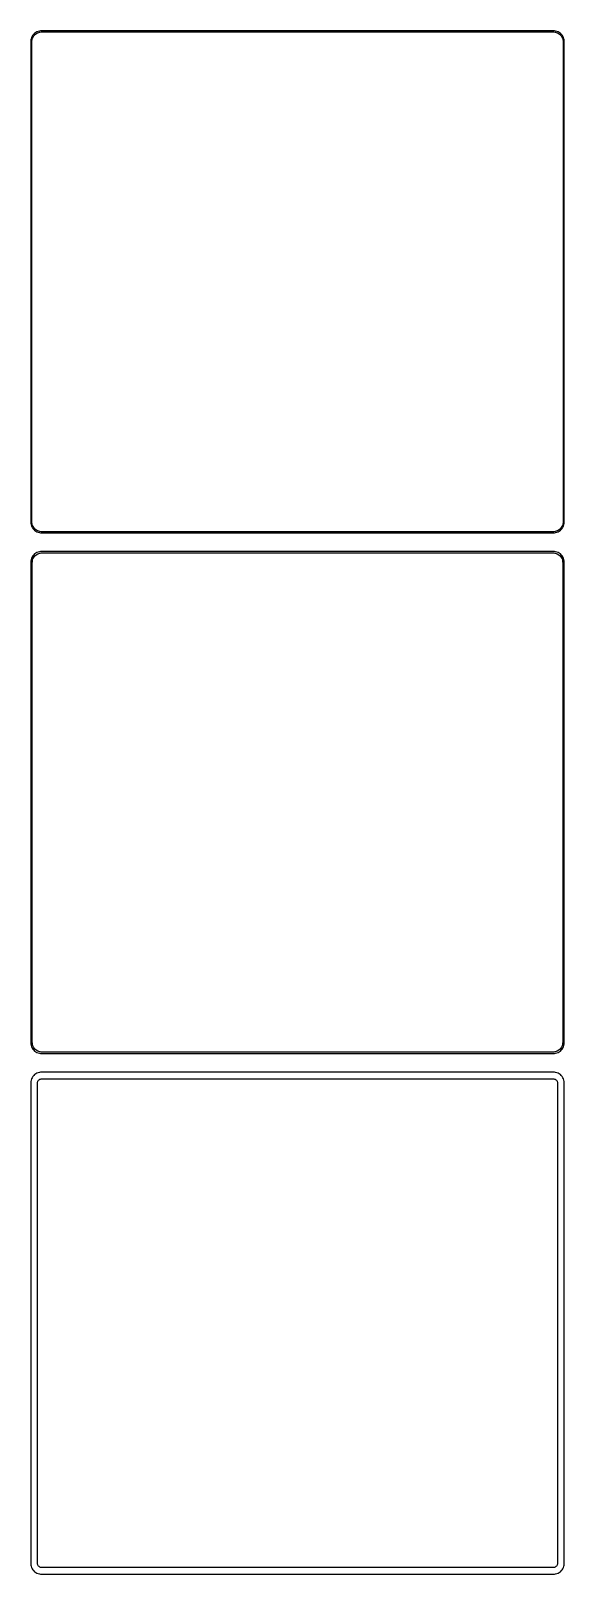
# Model space of a CAD drawing. Header units: metres. Extents: x -128 to 128, y 627 to 1365.
import ezdxf

# ---------------------------------------------------------------- set-up
doc = ezdxf.new("R2010")
doc.units = ezdxf.units.M

msp = doc.modelspace()

# ---------------------------------------------------------------- linework, layer by layer
for p, q in [((-127.461, 1360.63), (-127.5, 1360)), ((-127.5, 1360), (-127.5, 1130)), ((-127.343, 1361.24), (-127.461, 1360.63)), ((-127.149, 1361.84), (-127.343, 1361.24)), ((-126.882, 1362.41), (-127.149, 1361.84)), ((-127, 1359.75), (-126.963, 1360.35)), ((-127, 1130.25), (-127, 1359.75)), ((-126.963, 1360.35), (-126.851, 1360.93)), ((-126.545, 1362.94), (-126.882, 1362.41)), ((-126.851, 1360.93), (-126.666, 1361.5)), ((-126.666, 1361.5), (-126.412, 1362.04)), ((-126.145, 1363.42), (-126.545, 1362.94)), ((-126.412, 1362.04), (-126.093, 1362.54)), ((-125.687, 1363.85), (-126.145, 1363.42)), ((-126.093, 1362.54), (-125.713, 1363)), ((-125.713, 1363), (-125.278, 1363.41)), ((-125.179, 1364.22), (-125.687, 1363.85)), ((-125.278, 1363.41), (-124.795, 1363.76)), ((-124.629, 1364.52), (-125.179, 1364.22)), ((-124.795, 1363.76), (-124.272, 1364.05)), ((-124.045, 1364.76), (-124.629, 1364.52)), ((-124.272, 1364.05), (-123.718, 1364.27)), ((-123.437, 1364.91), (-124.045, 1364.76)), ((-123.718, 1364.27), (-123.14, 1364.42)), ((-122.814, 1364.99), (-123.437, 1364.91)), ((-123.14, 1364.42), (-122.548, 1364.49)), ((122.814, 1364.99), (-122.814, 1364.99)), ((-122.548, 1364.49), (122.548, 1364.49)), ((122.548, 1364.49), (123.14, 1364.42)), ((123.437, 1364.91), (122.814, 1364.99)), ((123.14, 1364.42), (123.718, 1364.27)), ((124.045, 1364.76), (123.437, 1364.91)), ((123.718, 1364.27), (124.272, 1364.05)), ((124.629, 1364.52), (124.045, 1364.76)), ((124.272, 1364.05), (124.795, 1363.76)), ((125.179, 1364.22), (124.629, 1364.52)), ((124.795, 1363.76), (125.278, 1363.41)), ((125.687, 1363.85), (125.179, 1364.22)), ((125.278, 1363.41), (125.713, 1363)), ((126.145, 1363.42), (125.687, 1363.85)), ((125.713, 1363), (126.093, 1362.54)), ((126.093, 1362.54), (126.412, 1362.04)), ((126.545, 1362.94), (126.145, 1363.42)), ((126.412, 1362.04), (126.666, 1361.5)), ((126.882, 1362.41), (126.545, 1362.94)), ((126.666, 1361.5), (126.851, 1360.93)), ((126.851, 1360.93), (126.963, 1360.35)), ((127.149, 1361.84), (126.882, 1362.41)), ((126.963, 1360.35), (127, 1359.75)), ((127, 1359.75), (127, 1130.25)), ((127.343, 1361.24), (127.149, 1361.84)), ((127.461, 1360.63), (127.343, 1361.24)), ((127.5, 1360), (127.461, 1360.63)), ((127.5, 1130), (127.5, 1360)), ((-127.5, 1130), (-127.461, 1129.37)), ((-127.461, 1129.37), (-127.343, 1128.76)), ((-126.963, 1129.65), (-127, 1130.25)), ((-126.851, 1129.07), (-126.963, 1129.65)), ((126.963, 1129.65), (126.851, 1129.07)), ((127, 1130.25), (126.963, 1129.65)), ((127.343, 1128.76), (127.461, 1129.37)), ((127.461, 1129.37), (127.5, 1130)), ((-127.343, 1128.76), (-127.149, 1128.16)), ((-127.149, 1128.16), (-126.882, 1127.59)), ((-126.882, 1127.59), (-126.545, 1127.06)), ((-126.666, 1128.5), (-126.851, 1129.07)), ((-126.412, 1127.96), (-126.666, 1128.5)), ((-126.545, 1127.06), (-126.145, 1126.58)), ((-126.093, 1127.46), (-126.412, 1127.96)), ((-126.145, 1126.58), (-125.687, 1126.15)), ((-125.713, 1127), (-126.093, 1127.46)), ((-125.278, 1126.59), (-125.713, 1127)), ((-125.687, 1126.15), (-125.179, 1125.78)), ((-124.795, 1126.24), (-125.278, 1126.59)), ((-125.179, 1125.78), (-124.629, 1125.48)), ((-124.272, 1125.95), (-124.795, 1126.24)), ((-124.629, 1125.48), (-124.045, 1125.24)), ((-123.718, 1125.73), (-124.272, 1125.95)), ((-124.045, 1125.24), (-123.437, 1125.09)), ((-123.14, 1125.58), (-123.718, 1125.73)), ((-123.437, 1125.09), (-122.814, 1125.01)), ((-122.548, 1125.51), (-123.14, 1125.58)), ((-122.814, 1125.01), (122.814, 1125.01)), ((122.548, 1125.51), (-122.548, 1125.51)), ((123.14, 1125.58), (122.548, 1125.51)), ((122.814, 1125.01), (123.437, 1125.09)), ((123.718, 1125.73), (123.14, 1125.58)), ((123.437, 1125.09), (124.045, 1125.24)), ((124.272, 1125.95), (123.718, 1125.73)), ((124.045, 1125.24), (124.629, 1125.48)), ((124.795, 1126.24), (124.272, 1125.95)), ((124.629, 1125.48), (125.179, 1125.78)), ((125.278, 1126.59), (124.795, 1126.24)), ((125.179, 1125.78), (125.687, 1126.15)), ((125.713, 1127), (125.278, 1126.59)), ((125.687, 1126.15), (126.145, 1126.58)), ((126.093, 1127.46), (125.713, 1127)), ((126.412, 1127.96), (126.093, 1127.46)), ((126.145, 1126.58), (126.545, 1127.06)), ((126.666, 1128.5), (126.412, 1127.96)), ((126.545, 1127.06), (126.882, 1127.59)), ((126.851, 1129.07), (126.666, 1128.5)), ((126.882, 1127.59), (127.149, 1128.16)), ((127.149, 1128.16), (127.343, 1128.76)), ((-126.145, 1114.42), (-126.545, 1113.94)), ((-125.687, 1114.85), (-126.145, 1114.42)), ((-125.179, 1115.22), (-125.687, 1114.85)), ((-124.629, 1115.52), (-125.179, 1115.22)), ((-125.168, 1114.28), (-124.703, 1114.62)), ((-124.703, 1114.62), (-124.199, 1114.89)), ((-124.045, 1115.76), (-124.629, 1115.52)), ((-124.199, 1114.89), (-123.665, 1115.1)), ((-123.437, 1115.91), (-124.045, 1115.76)), ((-123.665, 1115.1), (-123.108, 1115.25)), ((-122.814, 1115.99), (-123.437, 1115.91)), ((-123.108, 1115.25), (-122.537, 1115.32)), ((122.814, 1115.99), (-122.814, 1115.99)), ((-122.537, 1115.32), (122.537, 1115.32)), ((122.537, 1115.32), (123.108, 1115.25)), ((123.437, 1115.91), (122.814, 1115.99)), ((123.108, 1115.25), (123.665, 1115.1)), ((124.045, 1115.76), (123.437, 1115.91)), ((123.665, 1115.1), (124.199, 1114.89)), ((124.629, 1115.52), (124.045, 1115.76)), ((124.199, 1114.89), (124.703, 1114.62)), ((125.179, 1115.22), (124.629, 1115.52)), ((124.703, 1114.62), (125.168, 1114.28)), ((125.687, 1114.85), (125.179, 1115.22)), ((126.145, 1114.42), (125.687, 1114.85)), ((126.545, 1113.94), (126.145, 1114.42)), ((-127.461, 1111.63), (-127.5, 1111)), ((-127.5, 1111), (-127.5, 881)), ((-127.343, 1112.24), (-127.461, 1111.63)), ((-127.149, 1112.84), (-127.343, 1112.24)), ((-126.882, 1113.41), (-127.149, 1112.84)), ((-126.545, 1113.94), (-126.882, 1113.41)), ((-126.828, 1110.75), (-126.792, 1111.32)), ((-126.828, 881.25), (-126.828, 1110.75)), ((-126.792, 1111.32), (-126.685, 1111.89)), ((-126.685, 1111.89), (-126.507, 1112.44)), ((-126.507, 1112.44), (-126.262, 1112.96)), ((-126.262, 1112.96), (-125.954, 1113.44)), ((-125.954, 1113.44), (-125.588, 1113.88)), ((-125.588, 1113.88), (-125.168, 1114.28)), ((125.168, 1114.28), (125.588, 1113.88)), ((125.588, 1113.88), (125.954, 1113.44)), ((125.954, 1113.44), (126.262, 1112.96)), ((126.262, 1112.96), (126.507, 1112.44)), ((126.507, 1112.44), (126.685, 1111.89)), ((126.882, 1113.41), (126.545, 1113.94)), ((126.685, 1111.89), (126.792, 1111.32)), ((126.792, 1111.32), (126.828, 1110.75)), ((126.828, 1110.75), (126.828, 881.25)), ((127.149, 1112.84), (126.882, 1113.41)), ((127.343, 1112.24), (127.149, 1112.84)), ((127.461, 1111.63), (127.343, 1112.24)), ((127.5, 1111), (127.461, 1111.63)), ((127.5, 881), (127.5, 1111)), ((-127.5, 881), (-127.461, 880.373)), ((-127.461, 880.373), (-127.343, 879.757)), ((-127.343, 879.757), (-127.149, 879.159)), ((-127.149, 879.159), (-126.882, 878.591)), ((-126.882, 878.591), (-126.545, 878.061)), ((-126.792, 880.676), (-126.828, 881.25)), ((-126.685, 880.111), (-126.792, 880.676)), ((-126.507, 879.565), (-126.685, 880.111)), ((-126.262, 879.044), (-126.507, 879.565)), ((-125.954, 878.559), (-126.262, 879.044)), ((-125.588, 878.116), (-125.954, 878.559)), ((125.954, 878.559), (125.588, 878.116)), ((126.262, 879.044), (125.954, 878.559)), ((126.507, 879.565), (126.262, 879.044)), ((126.685, 880.111), (126.507, 879.565)), ((126.545, 878.061), (126.882, 878.591)), ((126.792, 880.676), (126.685, 880.111)), ((126.828, 881.25), (126.792, 880.676)), ((126.882, 878.591), (127.149, 879.159)), ((127.149, 879.159), (127.343, 879.757)), ((127.343, 879.757), (127.461, 880.373)), ((127.461, 880.373), (127.5, 881)), ((-126.545, 878.061), (-126.145, 877.577)), ((-126.145, 877.577), (-125.687, 877.147)), ((-125.687, 877.147), (-125.179, 876.778)), ((-125.168, 877.722), (-125.588, 878.116)), ((-125.179, 876.778), (-124.629, 876.476)), ((-124.703, 877.384), (-125.168, 877.722)), ((-124.199, 877.107), (-124.703, 877.384)), ((-124.629, 876.476), (-124.045, 876.245)), ((-123.665, 876.896), (-124.199, 877.107)), ((-124.045, 876.245), (-123.437, 876.089)), ((-123.108, 876.753), (-123.665, 876.896)), ((-123.437, 876.089), (-122.814, 876.01)), ((-122.537, 876.681), (-123.108, 876.753)), ((-122.814, 876.01), (122.814, 876.01)), ((122.537, 876.681), (-122.537, 876.681)), ((123.108, 876.753), (122.537, 876.681)), ((122.814, 876.01), (123.437, 876.089)), ((123.665, 876.896), (123.108, 876.753)), ((123.437, 876.089), (124.045, 876.245)), ((124.199, 877.107), (123.665, 876.896)), ((124.045, 876.245), (124.629, 876.476)), ((124.703, 877.384), (124.199, 877.107)), ((124.629, 876.476), (125.179, 876.778)), ((125.168, 877.722), (124.703, 877.384)), ((125.588, 878.116), (125.168, 877.722)), ((125.179, 876.778), (125.687, 877.147)), ((125.687, 877.147), (126.145, 877.577)), ((126.145, 877.577), (126.545, 878.061)), ((-127.149, 863.841), (-127.343, 863.243)), ((-126.882, 864.409), (-127.149, 863.841)), ((-126.545, 864.939), (-126.882, 864.409)), ((-126.145, 865.423), (-126.545, 864.939)), ((-125.687, 865.853), (-126.145, 865.423)), ((-125.179, 866.222), (-125.687, 865.853)), ((-124.629, 866.524), (-125.179, 866.222)), ((-124.045, 866.755), (-124.629, 866.524)), ((-123.437, 866.911), (-124.045, 866.755)), ((-123.595, 863.376), (-123.38, 863.531)), ((-122.814, 866.99), (-123.437, 866.911)), ((-123.38, 863.531), (-123.148, 863.659)), ((-123.148, 863.659), (-122.902, 863.756)), ((-122.902, 863.756), (-122.645, 863.822)), ((122.814, 866.99), (-122.814, 866.99)), ((-122.645, 863.822), (-122.382, 863.855)), ((-122.382, 863.855), (122.382, 863.855)), ((122.382, 863.855), (122.645, 863.822)), ((122.645, 863.822), (122.902, 863.756)), ((123.437, 866.911), (122.814, 866.99)), ((122.902, 863.756), (123.148, 863.659)), ((123.148, 863.659), (123.38, 863.531)), ((123.38, 863.531), (123.595, 863.376)), ((124.045, 866.755), (123.437, 866.911)), ((124.629, 866.524), (124.045, 866.755)), ((125.179, 866.222), (124.629, 866.524)), ((125.687, 865.853), (125.179, 866.222)), ((126.145, 865.423), (125.687, 865.853)), ((126.545, 864.939), (126.145, 865.423)), ((126.882, 864.409), (126.545, 864.939)), ((127.149, 863.841), (126.882, 864.409)), ((127.343, 863.243), (127.149, 863.841)), ((-127.461, 862.627), (-127.5, 862)), ((-127.5, 862), (-127.5, 632)), ((-127.343, 863.243), (-127.461, 862.627)), ((-124.36, 861.75), (-124.343, 862.014)), ((-124.36, 632.25), (-124.36, 861.75)), ((-124.343, 862.014), (-124.293, 862.275)), ((-124.293, 862.275), (-124.211, 862.527)), ((-124.211, 862.527), (-124.099, 862.766)), ((-124.099, 862.766), (-123.957, 862.99)), ((-123.957, 862.99), (-123.788, 863.194)), ((-123.788, 863.194), (-123.595, 863.376)), ((123.595, 863.376), (123.788, 863.194)), ((123.788, 863.194), (123.957, 862.99)), ((123.957, 862.99), (124.099, 862.766)), ((124.099, 862.766), (124.211, 862.527)), ((124.211, 862.527), (124.293, 862.275)), ((124.293, 862.275), (124.343, 862.014)), ((124.343, 862.014), (124.36, 861.75)), ((124.36, 861.75), (124.36, 632.25)), ((127.461, 862.627), (127.343, 863.243)), ((127.5, 862), (127.461, 862.627)), ((127.5, 632), (127.5, 862)), ((-127.5, 632), (-127.461, 631.373)), ((-127.461, 631.373), (-127.343, 630.757)), ((-127.343, 630.757), (-127.149, 630.159)), ((-127.149, 630.159), (-126.882, 629.591)), ((-126.882, 629.591), (-126.545, 629.061)), ((-126.545, 629.061), (-126.145, 628.577)), ((-126.145, 628.577), (-125.687, 628.147)), ((-125.687, 628.147), (-125.179, 627.778)), ((-125.179, 627.778), (-124.629, 627.476)), ((-124.629, 627.476), (-124.045, 627.245)), ((-124.343, 631.986), (-124.36, 632.25)), ((-124.293, 631.725), (-124.343, 631.986)), ((-124.211, 631.473), (-124.293, 631.725)), ((-124.099, 631.234), (-124.211, 631.473)), ((-123.957, 631.01), (-124.099, 631.234)), ((-123.788, 630.806), (-123.957, 631.01)), ((-123.595, 630.624), (-123.788, 630.806)), ((-123.38, 630.469), (-123.595, 630.624)), ((-123.148, 630.341), (-123.38, 630.469)), ((-122.902, 630.244), (-123.148, 630.341)), ((-122.645, 630.178), (-122.902, 630.244)), ((-122.382, 630.145), (-122.645, 630.178)), ((122.382, 630.145), (-122.382, 630.145)), ((122.645, 630.178), (122.382, 630.145)), ((122.902, 630.244), (122.645, 630.178)), ((123.148, 630.341), (122.902, 630.244)), ((123.38, 630.469), (123.148, 630.341)), ((123.595, 630.624), (123.38, 630.469)), ((123.788, 630.806), (123.595, 630.624)), ((123.957, 631.01), (123.788, 630.806)), ((124.099, 631.234), (123.957, 631.01)), ((124.045, 627.245), (124.629, 627.476)), ((124.211, 631.473), (124.099, 631.234)), ((124.293, 631.725), (124.211, 631.473)), ((124.343, 631.986), (124.293, 631.725)), ((124.36, 632.25), (124.343, 631.986)), ((124.629, 627.476), (125.179, 627.778)), ((125.179, 627.778), (125.687, 628.147)), ((125.687, 628.147), (126.145, 628.577)), ((126.145, 628.577), (126.545, 629.061)), ((126.545, 629.061), (126.882, 629.591)), ((126.882, 629.591), (127.149, 630.159)), ((127.149, 630.159), (127.343, 630.757)), ((127.343, 630.757), (127.461, 631.373)), ((127.461, 631.373), (127.5, 632)), ((-124.045, 627.245), (-123.437, 627.089)), ((-123.437, 627.089), (-122.814, 627.01)), ((-122.814, 627.01), (122.814, 627.01)), ((122.814, 627.01), (123.437, 627.089)), ((123.437, 627.089), (124.045, 627.245))]:
    msp.add_line(p, q)

doc.saveas('drawing.dxf')
